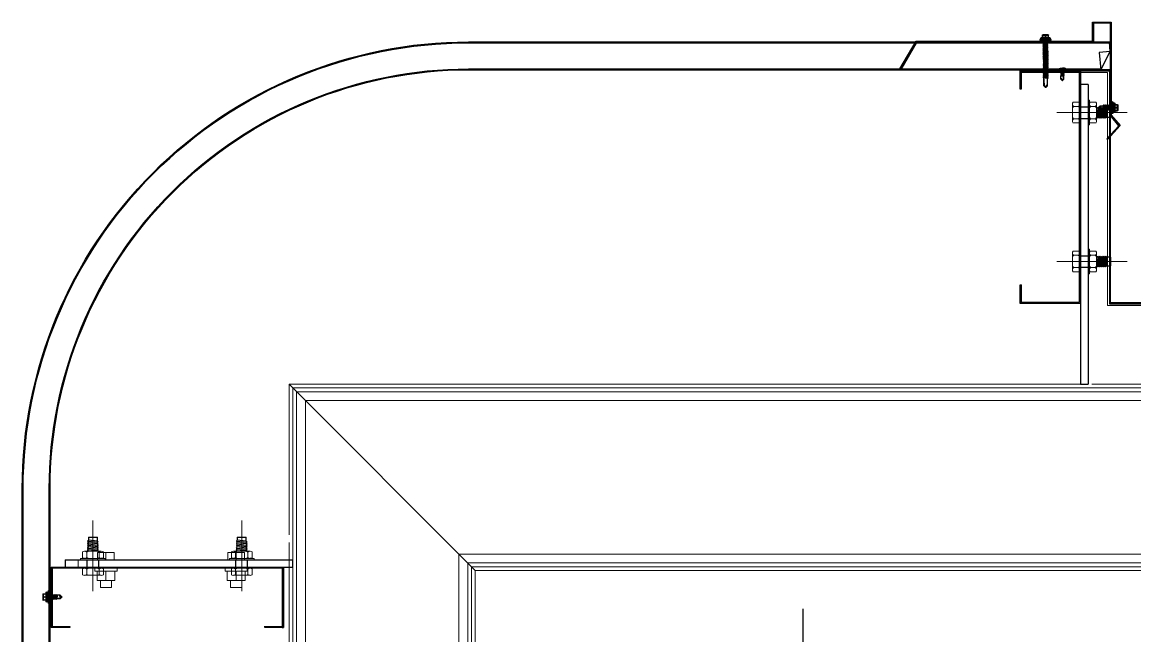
# Model space of a CAD drawing. Header units: inches. Extents: x 1359 to 46357, y -3807 to 191.
# Drawn here: x 24048.36 to 24060.33, y -934.73 to -928.13 of the extents above; entities that cross this region are included whole.
import ezdxf

# ---------------------------------------------------------------- set-up
doc = ezdxf.new("R2010")
doc.units = ezdxf.units.IN
doc.header["$MEASUREMENT"] = 0
doc.linetypes.add('CENTER2', pattern=[28.575, 19.05, -3.175, 3.175, -3.175])
doc.linetypes.add('DASHED2', pattern=[9.525, 6.35, -3.175])
for name, color, linetype in [('2', 2, 'Continuous'), ('2NET-VE', 8, 'Continuous'), ('5', 5, 'Continuous'), ('7', 7, 'Continuous'), ('flashing', 6, 'Continuous'), ('GIANG', 1, 'Continuous'), ('ROOFING', 4, 'Continuous'), ('STRUCTURE', 1, 'Continuous')]:
    doc.layers.add(name, color=color, linetype=linetype)
for name, color, linetype, lineweight in [('8', 8, 'CENTER2', 13), ('Bolt', 1, 'Continuous', 0), ('Part', 1, 'Continuous', 0), ('S-STEEL-BEAM', 3, 'Continuous', 0)]:
    doc.layers.add(name, color=color, linetype=linetype, lineweight=lineweight)
doc.styles.add('ST1', font='vntimeh.shx', dxfattribs={"width": 0.6})
doc.dimstyles.new('150', dxfattribs={"dimtxt": 3, "dimasz": 1.5, "dimexe": 0.5, "dimexo": 0.5, "dimgap": 1, "dimtad": 1, "dimdec": 0, "dimlfac": 150, "dimzin": 0, "dimdsep": 46, "dimtxsty": 'ST1', "dimblk": 'OBLIQUE', "dimcen": 1, "dimdle": 1, "dimclrd": 8, "dimclre": 8, "dimclrt": 3, "dimadec": 0, "dimazin": 0, "dimtfac": 1, "dimtdec": 0, "dimtix": 1, "dimtmove": 1, "dimatfit": 3, "dimfxl": 0, "dimtfill": 1, "dimtolj": 1, "dimtzin": 0, "dimlwd": -1, "dimlwe": -1, "dimarcsym": 1})

# ---------------------------------------------------------------- blocks, each defined once
blk = doc.blocks.new('*A788')
at = {"layer": 'Bolt', "color": 7, "linetype": 'Continuous', "lineweight": 0}
for p, q in [((140.4029, 323.705), (140.4029, 323.7446)), ((140.4929, 323.7446), (140.4029, 323.7446)), ((140.4479, 323.705), (140.4479, 323.7446)), ((140.4929, 323.705), (140.4929, 323.7446)), ((141.1029, 323.705), (141.1029, 323.7446)), ((141.1929, 323.7446), (141.1029, 323.7446)), ((141.1479, 323.705), (141.1479, 323.7446)), ((141.1929, 323.705), (141.1929, 323.7446)), ((140.3879, 323.643), (140.3879, 323.6555)), ((140.5079, 323.643), (140.3879, 323.643)), ((140.4004, 323.593), (140.4004, 323.643)), ((140.4479, 323.593), (140.4479, 323.643)), ((140.4954, 323.593), (140.4954, 323.643)), ((140.5079, 323.643), (140.5079, 323.6555)), ((141.0879, 323.643), (141.0879, 323.6555)), ((141.2079, 323.643), (141.0879, 323.643)), ((141.1004, 323.593), (141.1004, 323.643)), ((141.1479, 323.593), (141.1479, 323.643)), ((141.1954, 323.593), (141.1954, 323.643)), ((141.2079, 323.643), (141.2079, 323.6555)), ((140.4954, 323.593), (140.4004, 323.593)), ((140.4179, 323.555), (140.4179, 323.593)), ((140.4779, 323.555), (140.4779, 323.593)), ((141.1954, 323.593), (141.1004, 323.593)), ((141.1179, 323.555), (141.1179, 323.593)), ((141.1779, 323.555), (141.1779, 323.593)), ((140.4779, 323.555), (140.4179, 323.555)), ((141.1779, 323.555), (141.1179, 323.555))]:
    blk.add_line(p, q, dxfattribs=at)
blk = doc.blocks.new('*A802')
at = {"layer": 'S-STEEL-BEAM', "color": 2, "linetype": 'Continuous', "lineweight": 0}
for p, q in [((142.4329, 323.5143), (141.4329, 324.5143)), ((141.4329, 324.5143), (145.7079, 324.5143)), ((141.4529, 324.4943), (148.8428, 324.4943)), ((141.4729, 324.4743), (148.8428, 324.4743)), ((145.7479, 324.5143), (147.6678, 324.5143)), ((147.7078, 324.5143), (148.8428, 324.5143)), ((141.5204, 324.4268), (148.8428, 324.4268)), ((142.3454, 323.6018), (148.8428, 323.6018)), ((142.3929, 323.5543), (148.8428, 323.5543)), ((142.4129, 323.5343), (148.8428, 323.5343)), ((142.4329, 323.5143), (148.8428, 323.5143))]:
    blk.add_line(p, q, dxfattribs=at)
blk = doc.blocks.new('*A817')
at = {"layer": 'S-STEEL-BEAM', "color": 2, "linetype": 'Continuous', "lineweight": 0}
for p, q in [((140.2979, 323.665), (140.2979, 323.705)), ((140.2979, 323.705), (141.4329, 323.705)), ((141.4329, 323.705), (141.4329, 323.665)), ((141.4229, 323.665), (141.4329, 323.665))]:
    blk.add_line(p, q, dxfattribs=at)
blk = doc.blocks.new('*A824')
at = {"layer": 'S-STEEL-BEAM', "color": 2, "linetype": 'Continuous', "lineweight": 0}
for p, q in [((141.4329, 324.5143), (142.4329, 323.5143)), ((141.4329, 324.5143), (141.4329, 323.705)), ((141.4529, 319.8603), (141.4529, 324.4943)), ((141.4729, 319.8603), (141.4729, 324.4743)), ((141.5204, 319.8603), (141.5204, 324.4268)), ((141.4329, 320.6217), (141.4329, 323.665)), ((142.3454, 319.8603), (142.3454, 323.6018)), ((142.3929, 319.8603), (142.3929, 323.5543)), ((142.4129, 319.8603), (142.4129, 323.5343)), ((142.4329, 323.5143), (142.4329, 319.8603)), ((141.4329, 319.8603), (141.4329, 320.5817)), ((142.4329, 319.8603), (141.4329, 319.8603))]:
    blk.add_line(p, q, dxfattribs=at)
blk = doc.blocks.new('*U7')
at = {"layer": '2NET-VE', "ltscale": 0.5}
for p, q in [((0, 8.3), (12.1, 8.3)), ((25.6, 7.4), (25.5, 7.4)), ((0, -8.3), (12.1, -8.3)), ((25.6, -7.4), (25.6, -7.4))]:
    blk.add_line(p, q, dxfattribs=at)
at = {"layer": '7', "linetype": 'Continuous'}
for p, q in [((24.6, 6.4), (25.8, 7.7)), ((25, -6.4), (26.5, 6.4)), ((25.8, 7.7), (26.5, 6.4)), ((26.5, 6.4), (27.7, 7.7)), ((26.9, -6.4), (28.4, 6.4)), ((27.7, 7.7), (28.4, 6.4)), ((28.4, 6.4), (29.7, 7.7)), ((28.9, -6.4), (30.4, 6.4)), ((29.7, 7.7), (30.4, 6.4)), ((30.4, 6.4), (31.6, 7.7)), ((30.8, -6.4), (32.3, 6.4)), ((31.6, 7.7), (32.3, 6.4)), ((32.3, 6.4), (33.5, 7.7)), ((32.7, -6.4), (34.2, 6.4)), ((32.7, -6.4), (34.2, 6.4)), ((33.5, 7.7), (34.2, 6.4)), ((34.2, 6.4), (35.5, 7.7)), ((34.7, -6.4), (36.2, 6.4)), ((35.5, 7.7), (36.2, 6.4)), ((36.2, 6.4), (37.4, 7.7)), ((36.6, -6.4), (38.1, 6.4)), ((36.6, -6.4), (38.1, 6.4)), ((36.6, -6.4), (38.1, 6.4)), ((37.4, 7.7), (38.1, 6.4)), ((38.1, 6.4), (39.3, 7.7)), ((38.5, -6.4), (40, 6.4)), ((39.3, 7.7), (40, 6.4)), ((44.5, 6.4), (40, 6.4)), ((44.5, 6.4), (44.5, -6.4)), ((24.8, -6.4), (24.3, -6.4)), ((25, -6.4), (24.6, -6.4)), ((25, -6.4), (25.7, -7.7)), ((25.7, -7.7), (26.9, -6.4)), ((26.9, -6.4), (27.7, -7.7)), ((27.7, -7.7), (28.9, -6.4)), ((28.9, -6.4), (29.6, -7.7)), ((29.6, -7.7), (30.8, -6.4)), ((30.8, -6.4), (31.5, -7.7)), ((31.5, -7.7), (32.7, -6.4)), ((32.7, -6.4), (33.5, -7.7)), ((33.5, -7.7), (34.7, -6.4)), ((34.7, -6.4), (35.4, -7.7)), ((35.4, -7.7), (36.6, -6.4)), ((36.6, -6.4), (37.3, -7.7)), ((37.3, -7.7), (38.5, -6.4)), ((38.5, -6.4), (44.5, -6.4))]:
    blk.add_line(p, q, dxfattribs=at)
at = {"layer": '8', "linetype": 'Continuous'}
for p, q in [((12.1, -17.6), (12.1, 17.6)), ((12.1, 17.6), (14.1, 17.6)), ((14.1, -17.6), (14.1, 17.6)), ((-10.2, 8.8), (-10.2, 11.9)), ((-10.2, -11.9), (-10.2, 11.9)), ((-0.9, 14.9), (-9.3, 14.9)), ((-1.4, 8.8), (-8.9, 8.8)), ((0, 8.8), (0, 11.9)), ((0, -11.9), (0, 11.9)), ((14.1, 8.8), (14.1, 11.9)), ((14.1, -11.9), (14.1, 11.9)), ((15, 14.9), (23.4, 14.9)), ((15.5, 8.8), (22.9, 8.8)), ((24.3, 8.8), (24.3, 11.9)), ((24.3, -11.9), (24.3, 11.9)), ((-10.2, -8.8), (-10.2, -11.9)), ((-9.3, -14.9), (-0.9, -14.9)), ((-1.4, -8.8), (-8.9, -8.8)), ((0, -8.8), (0, -11.9)), ((14.1, -8.8), (14.1, -11.9)), ((23.4, -14.9), (15, -14.9)), ((15.5, -8.8), (22.9, -8.8)), ((24.3, -8.8), (24.3, -11.9)), ((12.1, -17.6), (14.1, -17.6))]:
    blk.add_line(p, q, dxfattribs=at)
at = {"layer": '8', "ltscale": 10}
blk.add_line((-32.8, 0), (68.2, 0), dxfattribs=at)
at = {"layer": '8', "linetype": 'Continuous'}
for centre, radius, start, end in [((-4.7, 11.9), 5.58, 146.602, 180), ((-6.1, 11.9), 4.1, 180, 228.5476), ((-6.1, 5.7), 4.1, 131.4524, 180), ((-4.1, 11.9), 4.1, 311.4524, 0), ((-4.1, 5.7), 4.1, 0, 48.5476), ((-5.6, 11.9), 5.58, 0, 33.398), ((19.7, 11.9), 5.58, 146.602, 180), ((18.2, 11.9), 4.1, 180, 228.5476), ((18.2, 5.7), 4.1, 131.4524, 180), ((20.2, 11.9), 4.1, 311.4524, 0), ((20.2, 5.7), 4.1, 0, 48.5476), ((18.8, 11.9), 5.58, 0, 33.398), ((-6.1, -5.7), 4.1, 180, 228.5476), ((-6.1, -11.9), 4.1, 131.4524, 180), ((-4.7, -11.9), 5.58, 180, 213.398), ((-4.1, -5.7), 4.1, 311.4524, 0), ((-4.1, -11.9), 4.1, 0, 48.5476), ((-5.6, -11.9), 5.58, 326.602, 0), ((18.2, -5.7), 4.1, 180, 228.5476), ((18.2, -11.9), 4.1, 131.4524, 180), ((19.7, -11.9), 5.58, 180, 213.398), ((20.2, -5.7), 4.1, 311.4524, 0), ((20.2, -11.9), 4.1, 0, 48.5476), ((18.8, -11.9), 5.58, 326.602, 0)]:
    blk.add_arc(centre, radius, start, end, dxfattribs=at)
blk = doc.blocks.new('*U8')
at = {"layer": '2NET-VE', "ltscale": 0.5}
for p, q in [((0, 8.3), (12.1, 8.3)), ((25.6, 7.4), (25.5, 7.4)), ((0, -8.3), (12.1, -8.3)), ((25.6, -7.4), (25.6, -7.4))]:
    blk.add_line(p, q, dxfattribs=at)
at = {"layer": '7', "linetype": 'Continuous'}
for p, q in [((24.6, 6.4), (25.8, 7.7)), ((25, -6.4), (26.5, 6.4)), ((25.8, 7.7), (26.5, 6.4)), ((26.5, 6.4), (27.7, 7.7)), ((26.9, -6.4), (28.4, 6.4)), ((27.7, 7.7), (28.4, 6.4)), ((28.4, 6.4), (29.7, 7.7)), ((28.9, -6.4), (30.4, 6.4)), ((29.7, 7.7), (30.4, 6.4)), ((30.4, 6.4), (31.6, 7.7)), ((30.8, -6.4), (32.3, 6.4)), ((31.6, 7.7), (32.3, 6.4)), ((32.3, 6.4), (33.5, 7.7)), ((32.7, -6.4), (34.2, 6.4)), ((32.7, -6.4), (34.2, 6.4)), ((33.5, 7.7), (34.2, 6.4)), ((34.2, 6.4), (35.5, 7.7)), ((34.7, -6.4), (36.2, 6.4)), ((35.5, 7.7), (36.2, 6.4)), ((36.2, 6.4), (37.4, 7.7)), ((36.6, -6.4), (38.1, 6.4)), ((36.6, -6.4), (38.1, 6.4)), ((36.6, -6.4), (38.1, 6.4)), ((37.4, 7.7), (38.1, 6.4)), ((38.1, 6.4), (39.3, 7.7)), ((38.5, -6.4), (40, 6.4)), ((39.3, 7.7), (40, 6.4)), ((44.5, 6.4), (40, 6.4)), ((44.5, 6.4), (44.5, -6.4)), ((24.8, -6.4), (24.3, -6.4)), ((25, -6.4), (24.6, -6.4)), ((25, -6.4), (25.7, -7.7)), ((25.7, -7.7), (26.9, -6.4)), ((26.9, -6.4), (27.7, -7.7)), ((27.7, -7.7), (28.9, -6.4)), ((28.9, -6.4), (29.6, -7.7)), ((29.6, -7.7), (30.8, -6.4)), ((30.8, -6.4), (31.5, -7.7)), ((31.5, -7.7), (32.7, -6.4)), ((32.7, -6.4), (33.5, -7.7)), ((33.5, -7.7), (34.7, -6.4)), ((34.7, -6.4), (35.4, -7.7)), ((35.4, -7.7), (36.6, -6.4)), ((36.6, -6.4), (37.3, -7.7)), ((37.3, -7.7), (38.5, -6.4)), ((38.5, -6.4), (44.5, -6.4))]:
    blk.add_line(p, q, dxfattribs=at)
at = {"layer": '8', "linetype": 'Continuous'}
for p, q in [((12.1, -17.6), (12.1, 17.6)), ((12.1, 17.6), (14.1, 17.6)), ((14.1, -17.6), (14.1, 17.6)), ((-10.2, 8.8), (-10.2, 11.9)), ((-10.2, -11.9), (-10.2, 11.9)), ((-0.9, 14.9), (-9.3, 14.9)), ((-1.4, 8.8), (-8.9, 8.8)), ((0, 8.8), (0, 11.9)), ((0, -11.9), (0, 11.9)), ((14.1, 8.8), (14.1, 11.9)), ((14.1, -11.9), (14.1, 11.9)), ((15, 14.9), (23.4, 14.9)), ((15.5, 8.8), (22.9, 8.8)), ((24.3, 8.8), (24.3, 11.9)), ((24.3, -11.9), (24.3, 11.9)), ((-10.2, -8.8), (-10.2, -11.9)), ((-9.3, -14.9), (-0.9, -14.9)), ((-1.4, -8.8), (-8.9, -8.8)), ((0, -8.8), (0, -11.9)), ((14.1, -8.8), (14.1, -11.9)), ((23.4, -14.9), (15, -14.9)), ((15.5, -8.8), (22.9, -8.8)), ((24.3, -8.8), (24.3, -11.9)), ((12.1, -17.6), (14.1, -17.6))]:
    blk.add_line(p, q, dxfattribs=at)
at = {"layer": '8', "ltscale": 10}
blk.add_line((-32.8, 0), (68.2, 0), dxfattribs=at)
at = {"layer": '8', "linetype": 'Continuous'}
for centre, radius, start, end in [((-4.7, 11.9), 5.58, 146.602, 180), ((-6.1, 11.9), 4.1, 180, 228.5476), ((-6.1, 5.7), 4.1, 131.4524, 180), ((-4.1, 11.9), 4.1, 311.4524, 0), ((-4.1, 5.7), 4.1, 0, 48.5476), ((-5.6, 11.9), 5.58, 0, 33.398), ((19.7, 11.9), 5.58, 146.602, 180), ((18.2, 11.9), 4.1, 180, 228.5476), ((18.2, 5.7), 4.1, 131.4524, 180), ((20.2, 11.9), 4.1, 311.4524, 0), ((20.2, 5.7), 4.1, 0, 48.5476), ((18.8, 11.9), 5.58, 0, 33.398), ((-6.1, -5.7), 4.1, 180, 228.5476), ((-6.1, -11.9), 4.1, 131.4524, 180), ((-4.7, -11.9), 5.58, 180, 213.398), ((-4.1, -5.7), 4.1, 311.4524, 0), ((-4.1, -11.9), 4.1, 0, 48.5476), ((-5.6, -11.9), 5.58, 326.602, 0), ((18.2, -5.7), 4.1, 180, 228.5476), ((18.2, -11.9), 4.1, 131.4524, 180), ((19.7, -11.9), 5.58, 180, 213.398), ((20.2, -5.7), 4.1, 311.4524, 0), ((20.2, -11.9), 4.1, 0, 48.5476), ((18.8, -11.9), 5.58, 326.602, 0)]:
    blk.add_arc(centre, radius, start, end, dxfattribs=at)
blk = doc.blocks.new('*U71')
at = {"layer": '2', "color": 2, "ltscale": 0.015}
for p, q in [((-65, 248.4), (-65, 250)), ((-65, 1.6), (-65, 0))]:
    blk.add_line(p, q, dxfattribs=at)
blk.add_lwpolyline([(-65, 20), (-63.9, 20), (-63.9, 1.1), (-1.1, 1.1), (-1.1, 248.9), (-63.9, 248.9), (-63.9, 230), (-65, 230), (-65, 250), (0, 250), (0, 0), (-65, 0), (-65, 20), (-63.4, 20)], dxfattribs=at)
at = {"layer": '5'}
for points in [[(8, 235), (0, 235), (0, -10), (8, -10)], [(8, 235), (8, -10)]]:
    blk.add_lwpolyline(points, dxfattribs=at)
at = {"layer": 'GIANG', "xscale": 0.75, "yscale": 0.75, "zscale": 0.75}
for name, p in [('*U8', (-1.1, 205)), ('*U7', (-1.1, 45))]:
    blk.add_blockref(name, p, dxfattribs=at)
blk = doc.blocks.new('*U53')
at = {"layer": '2', "color": 2, "ltscale": 0.015}
for p, q in [((-65, 248.4), (-65, 250)), ((-65, 1.6), (-65, 0))]:
    blk.add_line(p, q, dxfattribs=at)
blk.add_lwpolyline([(-65, 20), (-63.9, 20), (-63.9, 1.1), (-1.1, 1.1), (-1.1, 248.9), (-63.9, 248.9), (-63.9, 230), (-65, 230), (-65, 250), (0, 250), (0, 0), (-65, 0), (-65, 20), (-63.4, 20)], dxfattribs=at)
at = {"layer": '5'}
for points in [[(8, 235), (0, 235), (0, -86.9), (8, -86.9)], [(8, 235), (8, -86.9)]]:
    blk.add_lwpolyline(points, dxfattribs=at)
at = {"layer": 'GIANG', "xscale": 0.75, "yscale": 0.75, "zscale": 0.75}
for name, p in [('*U8', (-1.1, 205)), ('*U7', (-1.1, 45))]:
    blk.add_blockref(name, p, dxfattribs=at)
blk = doc.blocks.new('HFR-1')
at = {"layer": 'STRUCTURE', "color": 1, "linetype": 'Continuous'}
for p, q in [((-5.5, 0), (5.5, 0)), ((-5.2, 0.8), (-3.4, 1.5)), ((5.2, 0.8), (3.4, 1.5)), ((-2.4, -1.2), (-3, -1.6)), ((-3, -1.6), (-2.4, -1.9)), ((-2.4, -1.9), (-3, -2.3)), ((-3, -2.3), (-2.4, -2.6)), ((-2.4, -2.6), (-3, -3)), ((-3, -3), (-2.4, -3.3)), ((-2.4, -3.3), (-3, -3.7)), ((-3, -3.7), (-2.4, -4.1)), ((-2.4, -4.1), (-3, -4.4)), ((-3, -4.4), (-2.4, -4.8)), ((-2.4, -4.8), (-3, -5.1)), ((-3, -5.1), (-2.4, -5.5)), ((-2.4, -5.5), (-3, -5.8)), ((-3, -5.8), (-2.4, -6.2)), ((-2.4, -6.2), (-3, -6.6)), ((-3, -6.6), (-2.4, -6.9)), ((-2.4, -6.9), (-3, -7.3)), ((-3, -7.3), (-2.4, -7.6)), ((-2.4, -7.6), (-3, -8)), ((-3, -8), (-2.4, -8.3)), ((-2.4, -8.3), (-3, -8.7)), ((-3, -8.7), (-2.4, -9)), ((-2.4, -9), (-3, -9.4)), ((-3, -9.4), (-2.4, -9.7)), ((-2.4, -9.7), (-3, -10.1)), ((-3, -10.1), (-2.4, -10.5)), ((-2.4, -10.5), (-3, -10.8)), ((-3, -10.8), (-2.4, -11.2)), ((-2.4, -11.2), (-3, -11.5)), ((-3, -11.5), (-2.4, -11.9)), ((-2.9, -1.6), (2.9, -1.4)), ((-2.9, -2.3), (2.9, -2.1)), ((-2.9, -3), (2.9, -2.8)), ((-2.9, -3.7), (2.9, -3.6)), ((-2.9, -4.4), (2.9, -4.3)), ((-2.9, -5.1), (2.9, -5)), ((-2.9, -5.9), (2.9, -5.7)), ((-2.9, -6.6), (2.9, -6.4)), ((-2.9, -7.3), (2.9, -7.1)), ((-2.9, -8), (2.9, -7.8)), ((-2.9, -8.7), (2.9, -8.5)), ((-2.9, -9.4), (2.9, -9.2)), ((-2.9, -10.1), (1.5, -10)), ((-2.9, -10.8), (1.3, -10.7)), ((-2.9, -11.5), (0.9, -11.4)), ((-2.5, -17.4), (-2.5, -11.8)), ((-2.5, -17.4), (-2, -16.7)), ((-2.5, -17.4), (-0.2, -19.7)), ((2.4, -1.1), (-2.4, -1.2)), ((2.4, -1.8), (-2.4, -1.9)), ((-2.4, -1.9), (2.4, -1.8)), ((-2.4, -2.6), (2.4, -2.5)), ((2.4, -2.5), (-2.4, -2.6)), ((-2.4, -3.3), (2.4, -3.2)), ((2.4, -3.2), (-2.4, -3.3)), ((-2.4, -4.1), (2.4, -3.9)), ((2.4, -3.9), (-2.4, -4.1)), ((-2.4, -4.8), (2.4, -4.6)), ((2.4, -4.6), (-2.4, -4.8)), ((-2.4, -5.5), (2.4, -5.3)), ((2.4, -5.3), (-2.4, -5.5)), ((-2.4, -6.2), (2.4, -6)), ((2.4, -6), (-2.4, -6.2)), ((-2.4, -6.9), (2.4, -6.8)), ((2.4, -6.8), (-2.4, -6.9)), ((-2.4, -7.6), (2.4, -7.5)), ((2.4, -7.5), (-2.4, -7.6)), ((-2.4, -8.3), (2.4, -8.2)), ((2.4, -8.2), (-2.4, -8.3)), ((-2.4, -9), (2.4, -8.9)), ((2.4, -8.9), (-2.4, -9)), ((-2.4, -9.7), (2.4, -9.6)), ((2.4, -9.6), (-2.4, -9.7)), ((1.4, -10.3), (-2.4, -10.5)), ((-2.4, -10.5), (1.4, -10.3)), ((-2.4, -11.2), (1.1, -11.1)), ((1.1, -11.1), (-2.4, -11.2)), ((-2.4, -11.9), (0.4, -11.8)), ((-1, -16.7), (0.2, -19.7)), ((0.1, -19.4), (1.2, -17.3)), ((0.2, -19.7), (2.5, -17.4)), ((1.6, -16.1), (2.3, -10.2)), ((2.2, -10), (2.9, -10)), ((2.2, -11), (2.4, -11)), ((2.4, -11), (2.2, -11)), ((2.2, -11.4), (2.9, -11.4)), ((2.2, -11.7), (2.4, -11.7)), ((2.4, -10.3), (2.3, -10.3)), ((2.3, -10.3), (2.4, -10.3)), ((2.3, -10.7), (2.9, -10.7)), ((2.9, -1.4), (2.4, -1.1)), ((2.4, -1.8), (2.9, -1.4)), ((2.9, -2.1), (2.4, -1.8)), ((2.4, -2.5), (2.9, -2.1)), ((2.9, -2.8), (2.4, -2.5)), ((2.4, -3.2), (2.9, -2.8)), ((2.9, -3.6), (2.4, -3.2)), ((2.4, -3.9), (2.9, -3.6)), ((2.9, -4.3), (2.4, -3.9)), ((2.4, -4.6), (2.9, -4.3)), ((2.9, -5), (2.4, -4.6)), ((2.4, -5.3), (2.9, -5)), ((2.9, -5.7), (2.4, -5.3)), ((2.4, -6), (2.9, -5.7)), ((2.9, -6.4), (2.4, -6)), ((2.4, -6.8), (2.9, -6.4)), ((2.9, -7.1), (2.4, -6.8)), ((2.4, -7.5), (2.9, -7.1)), ((2.9, -7.8), (2.4, -7.5)), ((2.4, -8.2), (2.9, -7.8)), ((2.9, -8.5), (2.4, -8.2)), ((2.4, -8.9), (2.9, -8.5)), ((2.9, -9.2), (2.4, -8.9)), ((2.4, -9.6), (2.9, -9.2)), ((2.9, -10), (2.4, -9.6)), ((2.4, -10.3), (2.9, -10)), ((2.9, -10.7), (2.4, -10.3)), ((2.4, -11), (2.9, -10.7)), ((2.9, -11.4), (2.4, -11)), ((2.4, -11.7), (2.9, -11.4)), ((2.5, -17.4), (2.5, -11.7))]:
    blk.add_line(p, q, dxfattribs=at)
at = {"layer": 'STRUCTURE', "color": 1, "linetype": 'Continuous', "ltscale": 8}
for p in [(-3.4, 1.5), (3.4, 1.5)]:
    blk.add_line(p, (0, 1.5), dxfattribs=at)
at = {"layer": 'STRUCTURE', "color": 1, "linetype": 'DASHED2'}
for p in [(-1.9, 1.5), (1.9, 1.5)]:
    blk.add_line(p, (0, 0), dxfattribs=at)
at = {"layer": 'STRUCTURE', "color": 1, "linetype": 'Continuous', "ltscale": 8}
for centre, start, end in [((-4.7, 0.2), 130.41, 194.8062), ((4.7, 0.2), 345.1938, 49.59)]:
    blk.add_arc(centre, 0.801, start, end, dxfattribs=at)
at = {"layer": 'STRUCTURE', "color": 1, "linetype": 'Continuous'}
for centre, radius, start, end in [((-7.3, -9), 9.14, 58.065, 78.8402), ((5.1, -3.8), 3.83, 84.2039, 134.3621), ((-1.5, -17.1), 0.59, 34.2302, 144.5641), ((-0.5, -10.1), 1.93, 296.6041, 355.3922), ((-0.6, -16), 2.2, 324.0048, 357.8268), ((1.9, -10.3), 0.444, 15.9762, 172.6971), ((0, -19.4), 0.331, 231.6348, 305.4287)]:
    blk.add_arc(centre, radius, start, end, dxfattribs=at)
blk = doc.blocks.new('A$C26A6701F')
at = {"layer": 'STRUCTURE', "color": 1, "linetype": 'Continuous'}
for p, q in [((0, 17.21), (1.33, 17.54)), ((0, 17.08), (0, 17.21)), ((0, 17.21), (4, 17.21)), ((4, 17.08), (0, 17.08)), ((3.94, 16.71), (0.06, 16.71)), ((0.4, 17.84), (3.6, 17.84)), ((0.4, 17.57), (1.2, 17.57)), ((0.93, 17.84), (0.93, 18.77)), ((0.97, 17.84), (1.03, 18.61)), ((1.07, 18.91), (2.93, 18.91)), ((1.19, 16.71), (1.14, 16.67)), ((1.14, 16.67), (1.4, 16.71)), ((1.14, 16.67), (1.4, 16.56)), ((1.14, 16.2), (2.91, 16.47)), ((1.4, 16.4), (1.14, 16.2)), ((1.14, 16.2), (1.39, 16.09)), ((1.14, 15.72), (2.91, 16)), ((1.2, 17.57), (2.8, 17.57)), ((1.33, 17.54), (1.33, 17.57)), ((1.33, 17.54), (2.67, 17.54)), ((1.39, 16.09), (2.73, 16.28)), ((1.39, 15.93), (1.39, 16.09)), ((1.4, 16.56), (2.42, 16.71)), ((2.71, 16.59), (1.4, 16.4)), ((1.4, 16.4), (1.4, 16.56)), ((2.71, 16.11), (1.4, 15.93)), ((1.91, 18.61), (1.97, 17.84)), ((2.04, 17.84), (2.1, 18.61)), ((2.67, 17.54), (2.67, 17.57)), ((2.67, 17.54), (4, 17.21)), ((2.71, 16.59), (2.71, 16.71)), ((2.71, 16.59), (2.91, 16.47)), ((2.71, 16.11), (2.71, 16.28)), ((2.71, 16.11), (2.91, 16)), ((2.73, 16.28), (2.91, 16.47)), ((2.73, 15.81), (2.91, 16)), ((2.8, 17.57), (3.6, 17.57)), ((2.97, 18.61), (3.04, 17.84)), ((3.07, 17.84), (3.07, 18.77)), ((4, 17.21), (4, 17.08)), ((1.1, 11.93), (2.88, 12.2)), ((1.36, 12.13), (1.1, 11.93)), ((1.11, 12.88), (2.89, 13.15)), ((1.38, 13.08), (1.11, 12.88)), ((1.11, 12.88), (1.37, 12.77)), ((1.11, 12.4), (2.88, 12.68)), ((1.37, 12.61), (1.11, 12.4)), ((1.11, 12.4), (1.37, 12.29)), ((1.12, 14.3), (2.9, 14.57)), ((1.39, 14.5), (1.12, 14.3)), ((1.12, 14.3), (1.38, 14.19)), ((1.12, 13.82), (2.9, 14.1)), ((1.39, 14.03), (1.12, 13.82)), ((1.12, 13.82), (1.38, 13.72)), ((1.12, 13.35), (2.89, 13.63)), ((1.38, 13.56), (1.12, 13.35)), ((1.12, 13.35), (1.38, 13.24)), ((1.13, 15.25), (2.9, 15.52)), ((1.39, 15.45), (1.13, 15.25)), ((1.13, 15.25), (1.39, 15.14)), ((1.13, 14.77), (2.9, 15.05)), ((1.39, 14.98), (1.13, 14.77)), ((1.13, 14.77), (1.39, 14.66)), ((1.4, 15.93), (1.14, 15.72)), ((1.14, 15.72), (1.39, 15.61)), ((2.68, 12.32), (1.36, 12.13)), ((1.36, 11.82), (2.7, 12.01)), ((1.37, 12.77), (2.71, 12.96)), ((2.68, 12.79), (1.37, 12.61)), ((1.37, 12.61), (1.37, 12.77)), ((1.37, 12.29), (2.71, 12.49)), ((1.37, 12.13), (1.37, 12.29)), ((1.38, 14.19), (2.72, 14.38)), ((1.38, 14.03), (1.38, 14.19)), ((1.38, 13.72), (2.72, 13.91)), ((2.69, 13.74), (1.38, 13.56)), ((1.38, 13.56), (1.38, 13.72)), ((1.38, 13.24), (2.72, 13.44)), ((2.69, 13.27), (1.38, 13.08)), ((1.38, 13.24), (1.38, 13.08)), ((1.39, 15.61), (2.73, 15.81)), ((2.7, 15.64), (1.39, 15.45)), ((1.39, 15.45), (1.39, 15.61)), ((1.39, 15.14), (2.73, 15.33)), ((2.7, 15.16), (1.39, 14.98)), ((1.39, 14.98), (1.39, 15.14)), ((1.39, 14.66), (2.73, 14.86)), ((2.7, 14.69), (1.39, 14.5)), ((1.39, 14.5), (1.39, 14.67)), ((2.7, 14.21), (1.39, 14.03)), ((2.67, 11.84), (2.67, 12.01)), ((2.68, 12.79), (2.68, 12.96)), ((2.68, 12.79), (2.88, 12.68)), ((2.68, 12.32), (2.68, 12.48)), ((2.68, 12.32), (2.88, 12.2)), ((2.69, 13.74), (2.69, 13.91)), ((2.69, 13.74), (2.89, 13.63)), ((2.69, 13.43), (2.69, 13.27)), ((2.69, 13.27), (2.89, 13.15)), ((2.7, 15.64), (2.7, 15.8)), ((2.7, 15.64), (2.9, 15.52)), ((2.7, 15.16), (2.7, 15.33)), ((2.7, 15.16), (2.9, 15.05)), ((2.7, 14.69), (2.7, 14.85)), ((2.7, 14.69), (2.9, 14.57)), ((2.7, 14.21), (2.7, 14.38)), ((2.7, 14.21), (2.9, 14.1)), ((2.7, 12.01), (2.88, 12.2)), ((2.71, 12.96), (2.89, 13.15)), ((2.71, 12.49), (2.88, 12.68)), ((2.72, 14.38), (2.9, 14.57)), ((2.72, 13.91), (2.9, 14.1)), ((2.72, 13.44), (2.89, 13.63)), ((2.73, 15.33), (2.9, 15.52)), ((2.73, 14.86), (2.9, 15.05)), ((1.06, 8.13), (2.84, 8.41)), ((1.33, 8.34), (1.06, 8.13)), ((1.06, 8.13), (1.32, 8.02)), ((1.07, 8.6), (2.84, 8.88)), ((1.33, 8.81), (1.07, 8.6)), ((1.07, 8.6), (1.33, 8.5)), ((1.08, 9.55), (2.86, 9.83)), ((1.34, 9.76), (1.08, 9.55)), ((1.08, 9.55), (1.34, 9.45)), ((1.08, 9.08), (2.85, 9.36)), ((1.34, 9.29), (1.08, 9.08)), ((1.08, 9.08), (1.34, 8.97)), ((1.09, 10.98), (2.86, 11.25)), ((1.35, 11.18), (1.09, 10.98)), ((1.09, 10.98), (1.35, 10.87)), ((1.09, 10.5), (2.86, 10.78)), ((1.35, 10.71), (1.09, 10.5)), ((1.09, 10.5), (1.35, 10.39)), ((1.09, 10.03), (2.86, 10.3)), ((1.35, 10.23), (1.09, 10.03)), ((1.09, 10.03), (1.34, 9.92)), ((1.1, 11.93), (1.36, 11.82)), ((1.1, 11.45), (2.87, 11.73)), ((1.36, 11.66), (1.1, 11.45)), ((1.1, 11.45), (1.36, 11.34)), ((1.32, 8.02), (2.66, 8.22)), ((2.63, 8.05), (1.32, 7.86)), ((1.32, 7.86), (1.32, 8.02)), ((2.64, 9), (1.33, 8.81)), ((1.33, 8.81), (1.34, 8.97)), ((1.33, 8.5), (2.67, 8.69)), ((2.64, 8.52), (1.33, 8.34)), ((1.33, 8.34), (1.33, 8.5)), ((1.34, 9.92), (2.68, 10.11)), ((2.65, 9.95), (1.34, 9.76)), ((1.34, 9.92), (1.34, 9.76)), ((1.34, 9.45), (2.68, 9.64)), ((2.65, 9.47), (1.34, 9.29)), ((1.34, 9.29), (1.34, 9.45)), ((1.34, 8.97), (2.67, 9.17)), ((2.66, 11.37), (1.35, 11.18)), ((1.35, 11.18), (1.36, 11.34)), ((1.35, 10.87), (2.69, 11.06)), ((2.66, 10.89), (1.35, 10.71)), ((1.35, 10.71), (1.35, 10.87)), ((1.35, 10.39), (2.69, 10.59)), ((2.66, 10.42), (1.35, 10.23)), ((1.35, 10.23), (1.35, 10.39)), ((2.67, 11.84), (1.36, 11.66)), ((1.36, 11.66), (1.36, 11.82)), ((1.36, 11.34), (2.7, 11.54)), ((2.63, 8.05), (2.63, 8.21)), ((2.63, 8.05), (2.83, 7.93)), ((2.64, 9), (2.64, 9.16)), ((2.64, 9), (2.84, 8.88)), ((2.64, 8.52), (2.64, 8.69)), ((2.64, 8.52), (2.84, 8.41)), ((2.65, 10.1), (2.65, 9.95)), ((2.65, 9.95), (2.86, 9.83)), ((2.65, 9.47), (2.65, 9.64)), ((2.65, 9.47), (2.85, 9.36)), ((2.66, 11.37), (2.67, 11.53)), ((2.66, 11.37), (2.86, 11.25)), ((2.66, 10.89), (2.67, 11.06)), ((2.66, 10.89), (2.86, 10.78)), ((2.66, 10.42), (2.66, 10.58)), ((2.66, 10.42), (2.86, 10.3)), ((2.66, 8.22), (2.84, 8.41)), ((2.67, 11.84), (2.87, 11.73)), ((2.67, 9.17), (2.85, 9.36)), ((2.67, 8.69), (2.84, 8.88)), ((2.68, 10.11), (2.86, 10.3)), ((2.68, 9.64), (2.86, 9.83)), ((2.69, 11.06), (2.86, 11.25)), ((2.69, 10.59), (2.86, 10.78)), ((2.7, 11.54), (2.87, 11.73)), ((1.02, 3.86), (2.8, 4.14)), ((1.28, 4.07), (1.02, 3.86)), ((1.03, 4.81), (2.81, 5.09)), ((1.29, 5.02), (1.03, 4.81)), ((1.03, 4.81), (1.29, 4.7)), ((1.03, 4.33), (2.8, 4.61)), ((1.29, 4.54), (1.03, 4.33)), ((1.03, 4.33), (1.28, 4.23)), ((1.04, 5.76), (2.81, 6.03)), ((1.3, 5.96), (1.04, 5.76)), ((1.04, 5.76), (1.3, 5.65)), ((1.04, 5.28), (2.81, 5.56)), ((1.3, 5.49), (1.04, 5.28)), ((1.04, 5.28), (1.29, 5.17)), ((1.05, 6.71), (2.83, 6.98)), ((1.31, 6.91), (1.05, 6.71)), ((1.05, 6.71), (1.31, 6.6)), ((1.05, 6.23), (2.82, 6.51)), ((1.31, 6.44), (1.05, 6.23)), ((1.05, 6.23), (1.31, 6.12)), ((1.06, 7.65), (2.83, 7.93)), ((1.32, 7.86), (1.06, 7.65)), ((1.06, 7.65), (1.32, 7.55)), ((1.06, 7.18), (2.83, 7.46)), ((1.32, 7.39), (1.06, 7.18)), ((1.06, 7.18), (1.32, 7.07)), ((1.28, 4.23), (2.62, 4.42)), ((2.62, 4.25), (1.28, 4.07)), ((1.28, 4.07), (1.28, 4.23)), ((1.29, 5.17), (2.63, 5.37)), ((2.6, 5.2), (1.29, 5.02)), ((1.29, 5.01), (1.29, 5.17)), ((1.29, 4.7), (2.63, 4.9)), ((2.6, 4.72), (1.29, 4.54)), ((1.29, 4.54), (1.29, 4.7)), ((2.61, 6.15), (1.3, 5.96)), ((1.3, 5.96), (1.31, 6.12)), ((1.3, 5.65), (2.64, 5.84)), ((2.61, 5.67), (1.3, 5.49)), ((1.3, 5.49), (1.3, 5.65)), ((2.63, 7.1), (1.31, 6.91)), ((1.31, 6.6), (2.65, 6.79)), ((2.62, 6.62), (1.31, 6.44)), ((1.31, 6.44), (1.31, 6.6)), ((1.31, 6.12), (2.64, 6.32)), ((1.32, 7.55), (2.66, 7.74)), ((2.63, 7.57), (1.32, 7.39)), ((1.32, 7.39), (1.32, 7.55)), ((1.32, 7.07), (2.66, 7.27)), ((1.32, 6.91), (1.32, 7.07)), ((2.6, 5.2), (2.61, 5.36)), ((2.6, 5.2), (2.81, 5.09)), ((2.6, 4.72), (2.6, 4.89)), ((2.6, 4.72), (2.8, 4.61)), ((2.61, 6.15), (2.62, 6.31)), ((2.61, 6.15), (2.81, 6.03)), ((2.61, 5.67), (2.61, 5.84)), ((2.61, 5.67), (2.81, 5.56)), ((2.62, 6.62), (2.62, 6.79)), ((2.62, 6.62), (2.82, 6.51)), ((2.62, 4.42), (2.8, 4.61)), ((2.62, 4.25), (2.62, 4.41)), ((2.8, 4.14), (2.62, 4.25)), ((2.62, 3.95), (2.8, 4.14)), ((2.63, 7.57), (2.63, 7.74)), ((2.63, 7.57), (2.83, 7.46)), ((2.63, 7.1), (2.63, 7.26)), ((2.63, 7.1), (2.83, 6.98)), ((2.63, 5.37), (2.81, 5.56)), ((2.63, 4.9), (2.81, 5.09)), ((2.64, 6.32), (2.82, 6.51)), ((2.64, 5.84), (2.81, 6.03)), ((2.65, 6.79), (2.83, 6.98)), ((2.66, 7.74), (2.83, 7.93)), ((2.66, 7.27), (2.83, 7.46)), ((1.02, 3.86), (1.28, 3.75)), ((1.28, 3.59), (1.02, 3.38)), ((1.02, 3.38), (2.31, 3.59)), ((1.02, 3.38), (1.28, 3.28)), ((1.27, 0.62), (1.28, 3.28)), ((1.27, 0.62), (1.41, 0.81)), ((1.27, 0.62), (1.88, 0.02)), ((1.28, 3.75), (2.62, 3.95)), ((1.28, 3.59), (1.28, 3.75)), ((2.35, 3.74), (1.28, 3.59)), ((1.28, 3.28), (2.21, 3.41)), ((1.67, 0.81), (1.98, 0.02)), ((1.96, 0.08), (2.26, 0.64)), ((1.98, 0.02), (2.6, 0.61)), ((2.38, 0.96), (2.56, 3.71)), ((2.62, 3.78), (2.52, 3.77)), ((2.52, 3.46), (2.61, 3.47)), ((2.54, 3.62), (2.79, 3.66)), ((2.6, 0.61), (2.61, 3.47)), ((2.61, 3.47), (2.79, 3.66)), ((2.62, 3.78), (2.62, 3.95)), ((2.79, 3.66), (2.62, 3.78))]:
    blk.add_line(p, q, dxfattribs=at)
for centre, major_axis, ratio, start_param, end_param in [((-1.11, 16.72), (-0.822, 0.822), 1, 3.915086, 4.236522), ((0.42, 17.71), (0.0956, 0.0956), 1, 0.954633, 3.757756), ((1.07, 18.77), (-0.0943, 0.0943), 1, -0.785398, 0.785398), ((1.47, 18.04), (0.508, 0.508), 1, 0.131933, 1.438864), ((2.54, 18.04), (0.508, 0.508), 1, 0.131933, 1.438864), ((2.93, 18.77), (-0.0943, 0.0943), 1, 3.926991, 5.497787), ((3.55, 17.71), (-0.1, 0.1), 1, 2.701137, 5.152845), ((5.1, 16.72), (-1.15, 0.17), 0.90746, -0.177273, 0.177273), ((1.54, 0.72), (0.111, 0.111), 1, 6.085329, 8.011019), ((1.93, 0.09), (0.0625, 0.0625), 1, 3.247504, 4.535451), ((1.82, 3.74), (0.363, 0.363), 1, 4.808661, 5.407478), ((1.79, 0.99), (0.416, 0.416), 1, 4.859665, 5.449971), ((2.44, 3.68), (0.0836, 0.0836), 1, 5.766736, 8.502032)]:
    blk.add_ellipse(centre, major_axis=major_axis, ratio=ratio, start_param=start_param, end_param=end_param, dxfattribs=at)
blk = doc.blocks.new('Short_Self_drilling')
at = {"layer": 'STRUCTURE', "color": 1, "linetype": 'Continuous'}
for p, q in [((6.4, 1.7), (-6.4, 1.7)), ((5.1, 3.8), (-5.1, 3.8)), ((-2.6, 2.9), (-5.1, 2.9)), ((-3.4, 3.8), (-3.4, 6.8)), ((3, 7.2), (-3, 7.2)), ((2.6, 2.9), (-2.6, 2.9)), ((-2.1, 2.8), (-2.1, 2.9)), ((6.3, 0), (0, 0)), ((2.2, 2.8), (2.2, 2.9)), ((2.2, -0.5), (2.2, 0)), ((5.1, 2.9), (2.6, 2.9)), ((3.4, 3.8), (3.4, 6.8)), ((3, -1.2), (-2.7, -0.2)), ((3, -2.7), (-2.7, -1.8)), ((3, -4.2), (-2.7, -3.3)), ((3, -5.8), (-2.7, -4.8)), ((3, -7.3), (-2.7, -6.3)), ((-1.9, -8), (-2.7, -7.9)), ((-2.1, -1.4), (-2.1, -0.9)), ((-2.1, -2.9), (-2.1, -2.4)), ((-2.1, -4.4), (-2.1, -3.9)), ((-2.1, -6), (-2.1, -5.4)), ((-2.1, -7.5), (-2.1, -7)), ((-2.1, -12.3), (-2.1, -8.5)), ((3, -8.8), (-1.1, -8.1)), ((2.1, -12.3), (2.1, -9.1)), ((2.2, -2), (2.2, -1.5)), ((2.2, -3.6), (2.2, -3)), ((2.2, -5.1), (2.2, -4.6)), ((2.2, -6.6), (2.2, -6.1)), ((2.2, -8.1), (2.2, -7.6))]:
    blk.add_line(p, q, dxfattribs=at)
blk.add_lwpolyline([(6.4, 1.3), (6.4, 1.7), (2.1, 2.8), (-2.1, 2.8), (-6.4, 1.7), (-6.4, 1.3)], close=True, dxfattribs=at)
for points in [[(-6.4, 1.3, -0.088869), (-6.3, 0), (0, 0)], [(-0.1, 3.8), (-0.3, 6.2, 0.338878), (-3.1, 6.2), (-3.3, 3.8)], [(3.3, 3.8), (3.1, 6.2, 0.338878), (0.3, 6.2), (0.1, 3.8)], [(2.1, -12.3), (0.2, -14.2, -0.333596), (-0.2, -14.2), (-2.1, -12.3)], [(-0.1, -14), (-1, -12.2, -0.148657), (-1.4, -11.2), (-2, -7.7, -0.815006), (-1.2, -7.8, 0.150833), (-0.8, -8.7)], [(2.1, -12.3), (1.7, -11.7, 0.52242), (0.9, -11.7), (-0.2, -14.2)]]:
    blk.add_lwpolyline(points, format="xyb", dxfattribs=at)
for points in [[(3, -1.2), (2.2, -1.5), (-2.1, -0.8), (-2.7, -0.2), (-2.4, 0)], [(3, -2.7), (2.2, -3), (-2.1, -2.4), (-2.7, -1.8), (-2.1, -1.4), (2.2, -2), (3, -2.7)], [(3, -4.2), (2.2, -4.6), (-2.1, -3.9), (-2.7, -3.3), (-2.1, -2.9), (2.2, -3.6), (3, -4.2)], [(3, -5.8), (2.2, -6.1), (-2.1, -5.4), (-2.7, -4.8), (-2.1, -4.4), (2.2, -5.1), (3, -5.8)], [(3, -7.3), (2.2, -7.6), (-2.1, -7), (-2.7, -6.3), (-2.1, -6), (2.2, -6.6), (3, -7.3)], [(-1.8, -8.5), (-2.1, -8.5), (-2.7, -7.9), (-2.1, -7.5), (-1.8, -7.5)], [(-1.3, -7.6), (2.2, -8.1), (3, -8.8)], [(-1.2, 0), (2.2, -0.5), (3, -1.2)], [(3, -8.8), (2.2, -9.1), (-0.8, -8.7)]]:
    blk.add_lwpolyline(points, dxfattribs=at)
for centre, radius, start, end in [((-5, 3.3), 0.455, 109.7949, 250.2674), ((-3, 6.8), 0.429, 90.0311, 180.0311), ((3, 6.8), 0.429, 0.0311, 90.0311), ((5.1, 3.3), 0.435, 279.7276, 80.3347), ((10, 0.2), 3.74, 162.2963, 182.6103)]:
    blk.add_arc(centre, radius, start, end, dxfattribs=at)
blk = doc.blocks.new('_Oblique')
at = {"color": 0, "linetype": 'ByBlock', "lineweight": -2}
blk.add_line((-0.5, -0.5), (0.5, 0.5), dxfattribs=at)
blk = doc.blocks.new('*D847')
at = {"layer": 'Defpoints', "color": 0, "transparency": 16777216}
for p in [(23969.2684, -943.815), (23973.858, -943.815), (23973.858, -1015.0177)]:
    blk.add_point(p, dxfattribs=at)
at = {"layer": 'flashing', "color": 8, "linetype": 'Continuous', "transparency": 16777216}
for p, q in [((23969.2684, -1016.0177), (23969.2684, -942.815)), ((23973.358, -943.815), (23968.7684, -943.815)), ((23973.358, -1015.0177), (23968.7684, -1015.0177))]:
    blk.add_line(p, q, dxfattribs=at)
at = {"layer": 'flashing', "color": 8, "transparency": 16777216, "xscale": 1.5, "yscale": 1.5, "zscale": 1.5}
for p, rotation in [((23969.2684, -943.815), 90), ((23969.2684, -1015.0177), 270)]:
    blk.add_blockref('_Oblique', p, dxfattribs=dict(at, rotation=rotation))
at = {"layer": 'flashing', "color": 3, "transparency": 16777216, "insert": (23966.7684, -979.4164), "char_height": 3, "attachment_point": 5, "rotation": 90, "style": 'ST1', "bg_fill": 3, "box_fill_scale": 1.25, "bg_fill_color": 256, "bg_fill_true_color": 13158600, "bg_fill_transparency": 13544348}
blk.add_mtext('\\A1;10680', dxfattribs=at)
blk = doc.blocks.new('A$C02CA584A')
at = {"layer": 'flashing'}
blk.add_lwpolyline([(52.8859, 101.5176), (52.8859, 101.6511), (53.0208, 101.6511), (53.0208, 100.9865), (53.0856, 100.9113), (52.9945, 100.8119), (52.9894, 100.8161), (53.0754, 100.9101), (53.0141, 100.9826), (53.0141, 101.6437), (52.8926, 101.6437), (52.8926, 101.5105), (51.6257, 101.5105), (51.5116, 101.3131), (51.5059, 101.3165), (51.6217, 101.5168), (52.8859, 101.5176)], dxfattribs=at)
blk.add_lwpolyline([(55.801, 101.5779), (55.3357, 101.5779), (55.3357, 99.6417), (53.0141, 99.6417), (53.0141, 101.3105), (52.5476, 101.3105), (52.5476, 101.3038), (53.0075, 101.3038), (53.0075, 99.635), (55.3424, 99.635), (55.3424, 101.5712), (55.801, 101.5712)], close=True, dxfattribs=at)
at = {"layer": 'Part', "color": 1, "true_color": 0xfa0515}
blk.add_lwpolyline([(55.901, 101.5712), (55.3424, 101.5712), (55.3424, 99.635), (53.0075, 99.635), (53.0075, 101.3038), (52.3676, 101.3038), (52.3676, 101.2905), (52.9941, 101.2905), (52.9941, 99.6217), (55.3557, 99.6217), (55.3557, 101.5579), (55.901, 101.5579)], close=True, dxfattribs=at)
at = {"layer": 'ROOFING', "color": 3}
for points in [[(45.4143, 93.2395), (45.2143, 93.2395), (45.2143, 98.3105, -0.414214), (48.4143, 101.5105), (53.007, 101.5105)], [(45.221, 93.2395), (45.221, 98.3105, -0.414214), (48.4143, 101.5038), (53.0076, 101.5038)], [(45.4076, 93.2395), (45.4076, 98.3105, -0.414214), (48.4143, 101.3171), (52.9499, 101.3171)], [(45.4143, 93.2395), (45.4143, 98.3105, -0.414214), (48.4143, 101.3105), (52.9465, 101.3105)]]:
    blk.add_lwpolyline(points, format="xyb", dxfattribs=at)
blk.add_lwpolyline([(53.0139, 101.4416), (52.9341, 101.4336), (52.9465, 101.3105), (53.0139, 101.4416), (53.007, 101.5105)], dxfattribs=at)
at = {"color": 9, "linetype": 'Continuous', "extrusion": (0, 0, -1), "xscale": 0.02000000000051908, "yscale": 0.02000000000407454, "zscale": -0.02, "rotation": 359.9629883262276}
blk.add_blockref('A$C26A6701F', (-52.5895, 101.1833), dxfattribs=at)
at = {"color": 8, "xscale": 0.004242424241965637, "yscale": 0.004242424241965637, "zscale": 0.004242424241965637}
blk.add_blockref('HFR-1', (52.6707, 101.3168), dxfattribs=at)
at = {"color": 1, "extrusion": (0, 0, -1), "xscale": 0.006400000011528886, "yscale": 0.006400000012945384, "zscale": -0.006400000005121932, "rotation": 89.96887287776384}
blk.add_blockref('Short_Self_drilling', (-53.0208, 101.0395), dxfattribs=at)
at = {"lineweight": 0, "xscale": 1.333333333328483, "yscale": 1.333333333328483, "zscale": 1.333333333333333}
for name, p in [('*A802', (-141.4495, -333.6279)), ('*A824', (-141.4495, -333.6279)), ('*A788', (-141.4495, -333.8057)), ('*A817', (-141.4495, -333.8057))]:
    blk.add_blockref(name, p, dxfattribs=at)
at = {"color": 1, "xscale": 0.006399999997000689, "yscale": 0.006399999998393469, "zscale": 0.006399999999999998, "rotation": 89.96887248686654}
blk.add_blockref('Short_Self_drilling', (45.4076, 97.5336), dxfattribs=at)
at = {"layer": 'GIANG', "xscale": 0.00666666665347293, "yscale": 0.006666666668024845, "zscale": 0.006666666666666668}
blk.add_blockref('*U53', (52.801, 99.6375), dxfattribs=at)
at = {"layer": 'GIANG', "xscale": 0.006666666668024845, "yscale": 0.006666666668024845, "zscale": 0.006666666666666668, "rotation": 90}
blk.add_blockref('*U71', (47.0877, 97.7477), dxfattribs=at)
at = {"layer": 'flashing'}
dim = blk.add_linear_dim(base=(50.8113, 96.4486), p1=(55.4009, 25.2459), p2=(55.4009, 96.4486), angle=90, dimstyle='150', dxfattribs=at)
dim.commit()
dim.dimension.update_dxf_attribs({"geometry": '*D847', "text_midpoint": (48.3113, 60.8472), "insert": (-23918.4571, 1040.2636)})

msp = doc.modelspace()

# ---------------------------------------------------------------- block references
at = {"color": 8, "xscale": 1.5, "yscale": 1.5, "zscale": 1.5}
msp.add_blockref('A$C02CA584A', (23980.5432, -1080.6098), dxfattribs=at)

doc.saveas('drawing.dxf')
